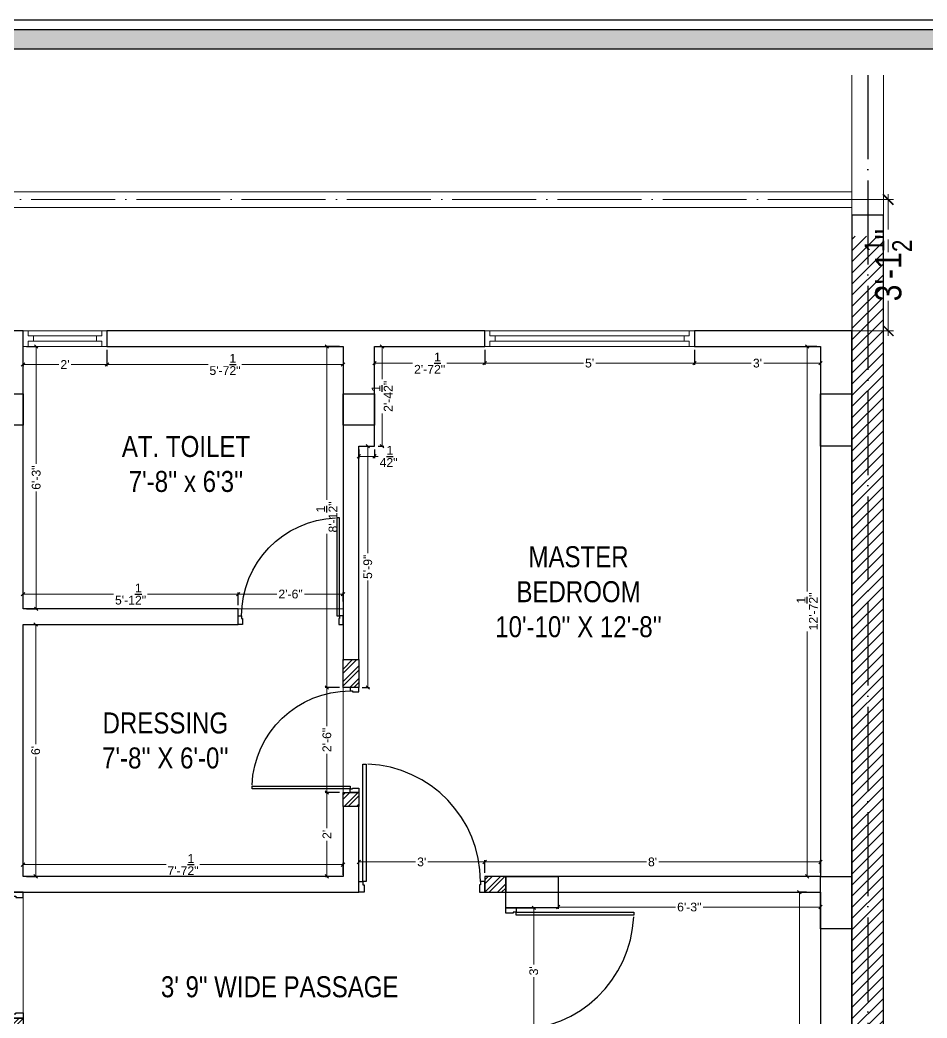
# Model space of a CAD drawing. Header units: millimetres. Extents: x 56222 to 154462, y -172610 to -121287.
# Drawn here: x 153132.5 to 153391.9, y -170274.1 to -169988.7 of the extents above; entities that cross this region are included whole.
import ezdxf

# ---------------------------------------------------------------- set-up
doc = ezdxf.new("R2010")
doc.units = ezdxf.units.MM
doc.header["$MEASUREMENT"] = 0
doc.header["$PDMODE"] = 35
doc.linetypes.add('ACAD_ISO04W100', pattern=[30, 24, -3, 0, -3])
doc.layers.get('Defpoints').update_dxf_attribs({"color": 220})
doc.layers.add('AR DOOR', color=40, linetype='Continuous')
doc.layers.add('AR ELE-5', color=134, linetype='Continuous')
for name, color, linetype, lineweight in [('COLUMN', 1, 'Continuous', 30), ('dim05', 1, 'Continuous', 13), ('FIRST FLOOR', 7, 'Continuous', 9), ('FIRST FLOOR ( DIM )', 250, 'Continuous', 9), ('FIRST FLOOR ( DW_RAIL )', 7, 'Continuous', 9), ('FIRST FLOOR ( TEXT )', 7, 'Continuous', 9), ('FIRST FLOOR_( PLine )_', 251, 'Continuous', 30), ('GROUND FLOOR', 7, 'Continuous', 9), ('GROUND FLOOR  ( HATCH )', 251, 'Continuous', 9), ('GROUND FLOOR  ( PLINE )', 251, 'Continuous', 30), ('NAME PLATE', 7, 'Continuous', 25), ('wall', 7, 'Continuous', 30), ('X_PLOT', 1, 'Continuous', 9)]:
    doc.layers.add(name, color=color, linetype=linetype, lineweight=lineweight)
doc.styles.add('Arial', font='arial.ttf')
doc.styles.add('Cn_BT_7½', font='swissc.ttf', dxfattribs={"height": 7.5})
doc.styles.add('KATHA', font='swissc.ttf')
doc.styles.get("Standard").update_dxf_attribs({"font": 'arial.ttf', "height": 6})
doc.dimstyles.new('Cn_BT_7½', dxfattribs={"dimtxt": 9, "dimasz": 3, "dimexe": 1.5, "dimexo": 0, "dimgap": 0.09, "dimtad": 0, "dimdec": 3, "dimzin": 3, "dimdsep": 46, "dimlunit": 4, "dimtxsty": 'Cn_BT_7½', "dimblk": 'ARCHTICK', "dimcen": 0.09, "dimdle": 1.5, "dimclrd": 251, "dimclre": 251, "dimclrt": 14, "dimadec": 0, "dimazin": 0, "dimtfac": 0.75, "dimtdec": 3, "dimtofl": 0, "dimtmove": 0, "dimatfit": 3, "dimfxl": 0, "dimtolj": 1, "dimtzin": 0, "dimlwd": 15, "dimlwe": 15, "dimarcsym": 0})
doc.dimstyles.new('ISO-25', dxfattribs={"dimtxt": 2.5, "dimasz": 1, "dimexe": 0.5, "dimexo": 1, "dimtad": 0, "dimdec": 1, "dimlunit": 4, "dimtxsty": 'Standard', "dimblk": 'OBLIQUE', "dimcen": 2.5, "dimclrd": 1, "dimclre": 1, "dimclrt": 5, "dimadec": 0, "dimazin": 0, "dimtfac": 1, "dimtdec": 1, "dimtmove": 0, "dimatfit": 3, "dimfxl": 1, "dimlwd": -1, "dimarcsym": 0})

# ---------------------------------------------------------------- blocks, each defined once
blk = doc.blocks.new('_ArchTick')
at = {"color": 0, "linetype": 'ByBlock', "const_width": 0.15}
blk.add_lwpolyline([(-0.5, -0.5), (0.5, 0.5)], dxfattribs=at)
blk = doc.blocks.new('*D137')
at = {"layer": 'Defpoints', "color": 0, "transparency": 16777216}
for p in [(153365.91, -170040.08), (153370.41, -170077.58), (153380.8, -170077.58)]:
    blk.add_point(p, dxfattribs=at)
at = {"layer": 'FIRST FLOOR ( DIM )', "color": 251, "lineweight": 15, "transparency": 16777216}
for p, q in [((153380.8, -170038.58), (153380.8, -170048.61)), ((153365.91, -170040.08), (153382.3, -170040.08)), ((153380.8, -170079.08), (153380.8, -170069.06)), ((153370.41, -170077.58), (153382.3, -170077.58))]:
    blk.add_line(p, q, dxfattribs=at)
at = {"layer": 'FIRST FLOOR ( DIM )', "color": 251, "lineweight": 15, "transparency": 16777216, "xscale": 3, "yscale": 3, "zscale": 3}
for p, rotation in [((153380.8, -170040.08), 90), ((153380.8, -170077.58), 270)]:
    blk.add_blockref('_ArchTick', p, dxfattribs=dict(at, rotation=rotation))
at = {"layer": 'FIRST FLOOR ( DIM )', "color": 14, "transparency": 16777216, "insert": (153380.8, -170058.83), "char_height": 7.5, "attachment_point": 5, "rotation": 90, "style": 'Cn_BT_7½'}
blk.add_mtext('\\A1;3\'-1{\\H0.75x;\\S1/2;}"', dxfattribs=at)
blk = doc.blocks.new('*U140')
for points in [[(0, 0), (0, 1120), (-30, 1120), (-30, 0)], [(40, 0), (0, 0), (0, -30), (-10, -30), (-10, -100), (40, -100)], [(-1160, 0), (-1120, 0), (-1120, -30), (-1110, -30), (-1110, -100), (-1160, -100)]]:
    blk.add_lwpolyline(points, close=True)
at = {"layer": 'AR ELE-5', "linetype": 'ByBlock', "ltscale": 15}
blk.add_arc((1.6, -0.7), 1121.6, 92.37301, 179.96526, dxfattribs=at)
blk = doc.blocks.new('*U143')
for points in [[(-1160, 0), (-1120, 0), (-1120, 30), (-1110, 30), (-1110, 100), (-1160, 100)], [(40, 0), (0, 0), (0, 30), (-10, 30), (-10, 100), (40, 100)], [(0, 0), (0, -1120), (-30, -1120), (-30, 0)]]:
    blk.add_lwpolyline(points, close=True)
at = {"layer": 'AR ELE-5', "linetype": 'ByBlock', "ltscale": 15}
blk.add_arc((1.6, 0.7), 1121.6, 180.03474, 267.62699, dxfattribs=at)
blk = doc.blocks.new('*U168')
for points in [[(-40, 0), (0, 0), (0, 30), (10, 30), (10, 100), (-40, 100)], [(0, 0), (0, -1120), (30, -1120), (30, 0)], [(1160, 0), (1120, 0), (1120, 30), (1110, 30), (1110, 100), (1160, 100)]]:
    blk.add_lwpolyline(points, close=True)
at = {"layer": 'AR ELE-5', "linetype": 'ByBlock', "ltscale": 15}
blk.add_arc((-2, 1), 1122, 272.373, 359.9653, dxfattribs=at)
blk = doc.blocks.new('_Oblique')
at = {"layer": 'wall', "color": 0, "lineweight": -2}
blk.add_line((-0.5, -0.5), (0.5, 0.5), dxfattribs=at)
blk = doc.blocks.new('*D187')
at = {"layer": 'Defpoints', "color": 0, "transparency": 16777216}
for p in [(153218.95, -170209.58), (153218.87, -170233.58), (153220.3, -170233.58)]:
    blk.add_point(p, dxfattribs=at)
at = {"layer": 'dim05', "color": 1, "linetype": 'Continuous', "lineweight": -2, "transparency": 16777216}
for p, q in [((153219.95, -170209.58), (153220.8, -170209.58)), ((153219.87, -170233.58), (153220.8, -170233.58))]:
    blk.add_line(p, q, dxfattribs=at)
at = {"layer": 'dim05', "color": 1, "linetype": 'Continuous', "transparency": 16777216}
for p, q in [((153220.3, -170209.58), (153220.3, -170219.79)), ((153220.3, -170233.58), (153220.3, -170223.38))]:
    blk.add_line(p, q, dxfattribs=at)
at = {"layer": 'dim05', "color": 1, "transparency": 16777216}
for p, rotation in [((153220.3, -170209.58), 90), ((153220.3, -170233.58), 270)]:
    blk.add_blockref('_Oblique', p, dxfattribs=dict(at, rotation=rotation))
at = {"layer": 'dim05', "color": 5, "lineweight": 25, "transparency": 16777216, "insert": (153220.3, -170221.58), "char_height": 2.5, "attachment_point": 5, "rotation": 90, "style": 'Arial'}
blk.add_mtext("2'", dxfattribs=at)
blk = doc.blocks.new('LAYOUT FILE')
at = {"layer": 'NAME PLATE', "true_color": 0xd39e00}
h = blk.add_hatch(color=42, dxfattribs=at)
h.paths.add_polyline_path([(3346889.83, -513806.18), (3346889.83, -514260.7), (3347535.56, -514260.7), (3347535.56, -513806.18)])
h.paths.add_polyline_path([(3346894.36, -513810.71), (3347531.03, -513810.71), (3347531.03, -514256.17), (3346894.36, -514256.17)], flags=16)
at = {"layer": 'NAME PLATE', "color": 42, "true_color": 0xd39e00}
for points in [[(3346887.56, -513803.91), (3347537.83, -513803.91), (3347537.83, -514262.96), (3346887.56, -514262.96)], [(3346889.83, -513806.18), (3347535.56, -513806.18), (3347535.56, -514260.7), (3346889.83, -514260.7)], [(3346894.36, -513810.71), (3347531.03, -513810.71), (3347531.03, -514256.17), (3346894.36, -514256.17)]]:
    blk.add_lwpolyline(points, close=True, dxfattribs=at)
blk = doc.blocks.new('*D328')
at = {"layer": 'Defpoints', "color": 0, "transparency": 16777216}
for p in [(153229.41, -170110.58), (153231.99, -170110.58), (153229.41, -170179.58)]:
    blk.add_point(p, dxfattribs=at)
at = {"layer": 'dim05', "color": 1, "linetype": 'Continuous', "lineweight": -2, "transparency": 16777216}
for p, q in [((153230.41, -170110.58), (153232.49, -170110.58)), ((153230.41, -170179.58), (153232.49, -170179.58))]:
    blk.add_line(p, q, dxfattribs=at)
at = {"layer": 'dim05', "color": 1, "linetype": 'Continuous', "transparency": 16777216}
for p, q in [((153231.99, -170110.58), (153231.99, -170141.14)), ((153231.99, -170179.58), (153231.99, -170149.03))]:
    blk.add_line(p, q, dxfattribs=at)
at = {"layer": 'dim05', "color": 1, "transparency": 16777216}
for p, rotation in [((153231.99, -170110.58), 90), ((153231.99, -170179.58), 270)]:
    blk.add_blockref('_Oblique', p, dxfattribs=dict(at, rotation=rotation))
at = {"layer": 'dim05', "color": 5, "lineweight": 25, "transparency": 16777216, "insert": (153231.99, -170145.08), "char_height": 2.5, "attachment_point": 5, "rotation": 90, "style": 'Arial'}
blk.add_mtext('5\'-9"', dxfattribs=at)
blk = doc.blocks.new('*D329')
at = {"layer": 'Defpoints', "color": 0, "transparency": 16777216}
for p in [(153229.41, -170110.58), (153233.91, -170110.58), (153233.91, -170113.5)]:
    blk.add_point(p, dxfattribs=at)
at = {"layer": 'dim05', "color": 1, "linetype": 'Continuous', "lineweight": -2, "transparency": 16777216}
for p, q in [((153229.41, -170111.58), (153229.41, -170114)), ((153233.91, -170111.58), (153233.91, -170114))]:
    blk.add_line(p, q, dxfattribs=at)
at = {"layer": 'dim05', "color": 1, "linetype": 'Continuous', "transparency": 16777216}
for p, q in [((153229.41, -170113.5), (153233.91, -170113.5)), ((153233.91, -170113.5), (153234.91, -170113.5))]:
    blk.add_line(p, q, dxfattribs=at)
at = {"layer": 'dim05', "color": 1, "transparency": 16777216, "rotation": 180}
blk.add_blockref('_Oblique', (153229.41, -170113.5), dxfattribs=at)
at = {"layer": 'dim05', "color": 1, "transparency": 16777216}
blk.add_blockref('_Oblique', (153233.91, -170113.5), dxfattribs=at)
at = {"layer": 'dim05', "color": 5, "lineweight": 25, "transparency": 16777216, "insert": (153237.94, -170113.5), "char_height": 2.5, "attachment_point": 5, "style": 'Arial'}
blk.add_mtext('4{\\H1x;\\S1/2;}"', dxfattribs=at)
blk = doc.blocks.new('*D330')
at = {"layer": 'Defpoints', "color": 0, "transparency": 16777216}
for p in [(153233.91, -170082.08), (153236.06, -170082.08), (153233.91, -170110.58)]:
    blk.add_point(p, dxfattribs=at)
at = {"layer": 'dim05', "color": 1, "linetype": 'Continuous', "lineweight": -2, "transparency": 16777216}
for p, q in [((153234.91, -170082.08), (153236.56, -170082.08)), ((153234.91, -170110.58), (153236.56, -170110.58))]:
    blk.add_line(p, q, dxfattribs=at)
at = {"layer": 'dim05', "color": 1, "linetype": 'Continuous', "transparency": 16777216}
for p, q in [((153236.06, -170082.08), (153236.06, -170091.45)), ((153236.06, -170110.58), (153236.06, -170101.21))]:
    blk.add_line(p, q, dxfattribs=at)
at = {"layer": 'dim05', "color": 1, "transparency": 16777216}
for p, rotation in [((153236.06, -170082.08), 90), ((153236.06, -170110.58), 270)]:
    blk.add_blockref('_Oblique', p, dxfattribs=dict(at, rotation=rotation))
at = {"layer": 'dim05', "color": 5, "lineweight": 25, "transparency": 16777216, "insert": (153236.06, -170096.33), "char_height": 2.5, "attachment_point": 5, "rotation": 90, "style": 'Arial'}
blk.add_mtext('2\'-4{\\H1x;\\S1/2;}"', dxfattribs=at)
blk = doc.blocks.new('*D331')
at = {"layer": 'Defpoints', "color": 0, "transparency": 16777216}
for p in [(153265.41, -170082.08), (153233.91, -170085.37), (153265.41, -170086.86)]:
    blk.add_point(p, dxfattribs=at)
at = {"layer": 'dim05', "color": 1, "linetype": 'Continuous', "lineweight": -2, "transparency": 16777216}
for p, q in [((153265.41, -170083.08), (153265.41, -170087.36)), ((153233.91, -170086.37), (153233.91, -170087.36))]:
    blk.add_line(p, q, dxfattribs=at)
at = {"layer": 'dim05', "color": 1, "linetype": 'Continuous', "transparency": 16777216}
for p, q in [((153233.91, -170086.86), (153244.78, -170086.86)), ((153265.41, -170086.86), (153254.55, -170086.86))]:
    blk.add_line(p, q, dxfattribs=at)
at = {"layer": 'dim05', "color": 1, "transparency": 16777216, "rotation": 180}
blk.add_blockref('_Oblique', (153233.91, -170086.86), dxfattribs=at)
at = {"layer": 'dim05', "color": 1, "transparency": 16777216}
blk.add_blockref('_Oblique', (153265.41, -170086.86), dxfattribs=at)
at = {"layer": 'dim05', "color": 5, "lineweight": 25, "transparency": 16777216, "insert": (153249.66, -170086.86), "char_height": 2.5, "attachment_point": 5, "style": 'Arial'}
blk.add_mtext('2\'-7{\\H1x;\\S1/2;}"', dxfattribs=at)
blk = doc.blocks.new('*D332')
at = {"layer": 'Defpoints', "color": 0, "transparency": 16777216}
for p in [(153265.41, -170082.08), (153325.41, -170082.08), (153325.41, -170086.86)]:
    blk.add_point(p, dxfattribs=at)
at = {"layer": 'dim05', "color": 1, "linetype": 'Continuous', "lineweight": -2, "transparency": 16777216}
for p, q in [((153265.41, -170083.08), (153265.41, -170087.36)), ((153325.41, -170083.08), (153325.41, -170087.36))]:
    blk.add_line(p, q, dxfattribs=at)
at = {"layer": 'dim05', "color": 1, "linetype": 'Continuous', "transparency": 16777216}
for p, q in [((153265.41, -170086.86), (153293.64, -170086.86)), ((153325.41, -170086.86), (153297.19, -170086.86))]:
    blk.add_line(p, q, dxfattribs=at)
at = {"layer": 'dim05', "color": 1, "transparency": 16777216, "rotation": 180}
blk.add_blockref('_Oblique', (153265.41, -170086.86), dxfattribs=at)
at = {"layer": 'dim05', "color": 1, "transparency": 16777216}
blk.add_blockref('_Oblique', (153325.41, -170086.86), dxfattribs=at)
at = {"layer": 'dim05', "color": 5, "lineweight": 25, "transparency": 16777216, "insert": (153295.41, -170086.86), "char_height": 2.5, "attachment_point": 5, "style": 'Arial'}
blk.add_mtext("5'", dxfattribs=at)
blk = doc.blocks.new('*D333')
at = {"layer": 'Defpoints', "color": 0, "transparency": 16777216}
for p in [(153325.41, -170082.08), (153361.41, -170082.08), (153361.41, -170086.86)]:
    blk.add_point(p, dxfattribs=at)
at = {"layer": 'dim05', "color": 1, "linetype": 'Continuous', "lineweight": -2, "transparency": 16777216}
for p, q in [((153325.41, -170083.08), (153325.41, -170087.36)), ((153361.41, -170083.08), (153361.41, -170087.36))]:
    blk.add_line(p, q, dxfattribs=at)
at = {"layer": 'dim05', "color": 1, "linetype": 'Continuous', "transparency": 16777216}
for p, q in [((153325.41, -170086.86), (153341.64, -170086.86)), ((153361.41, -170086.86), (153345.19, -170086.86))]:
    blk.add_line(p, q, dxfattribs=at)
at = {"layer": 'dim05', "color": 1, "transparency": 16777216, "rotation": 180}
blk.add_blockref('_Oblique', (153325.41, -170086.86), dxfattribs=at)
at = {"layer": 'dim05', "color": 1, "transparency": 16777216}
blk.add_blockref('_Oblique', (153361.41, -170086.86), dxfattribs=at)
at = {"layer": 'dim05', "color": 5, "lineweight": 25, "transparency": 16777216, "insert": (153343.41, -170086.86), "char_height": 2.5, "attachment_point": 5, "style": 'Arial'}
blk.add_mtext("3'", dxfattribs=at)
blk = doc.blocks.new('*D334')
at = {"layer": 'Defpoints', "color": 0, "transparency": 16777216}
for p in [(153361.41, -170082.08), (153357.63, -170233.58), (153361.41, -170233.58)]:
    blk.add_point(p, dxfattribs=at)
at = {"layer": 'dim05', "color": 1, "linetype": 'Continuous', "lineweight": -2, "transparency": 16777216}
for p, q in [((153360.41, -170082.08), (153357.13, -170082.08)), ((153360.41, -170233.58), (153357.13, -170233.58))]:
    blk.add_line(p, q, dxfattribs=at)
at = {"layer": 'dim05', "color": 1, "linetype": 'Continuous', "transparency": 16777216}
for p, q in [((153357.63, -170082.08), (153357.63, -170152.12)), ((153357.63, -170233.58), (153357.63, -170163.55))]:
    blk.add_line(p, q, dxfattribs=at)
at = {"layer": 'dim05', "color": 1, "transparency": 16777216}
for p, rotation in [((153357.63, -170082.08), 90), ((153357.63, -170233.58), 270)]:
    blk.add_blockref('_Oblique', p, dxfattribs=dict(at, rotation=rotation))
at = {"layer": 'dim05', "color": 5, "lineweight": 25, "transparency": 16777216, "insert": (153357.63, -170157.83), "char_height": 2.5, "attachment_point": 5, "rotation": 90, "style": 'Arial'}
blk.add_mtext('12\'-7{\\H1x;\\S1/2;}"', dxfattribs=at)
blk = doc.blocks.new('*D335')
at = {"layer": 'Defpoints', "color": 0, "transparency": 16777216}
for p in [(153265.41, -170229.46), (153265.41, -170233.58), (153361.41, -170233.58)]:
    blk.add_point(p, dxfattribs=at)
at = {"layer": 'dim05', "color": 1, "linetype": 'Continuous', "lineweight": -2, "transparency": 16777216}
for p, q in [((153265.41, -170232.58), (153265.41, -170228.96)), ((153361.41, -170232.58), (153361.41, -170228.96))]:
    blk.add_line(p, q, dxfattribs=at)
at = {"layer": 'dim05', "color": 1, "linetype": 'Continuous', "transparency": 16777216}
for p, q in [((153265.41, -170229.46), (153311.64, -170229.46)), ((153361.41, -170229.46), (153315.19, -170229.46))]:
    blk.add_line(p, q, dxfattribs=at)
at = {"layer": 'dim05', "color": 1, "transparency": 16777216, "rotation": 180}
blk.add_blockref('_Oblique', (153265.41, -170229.46), dxfattribs=at)
at = {"layer": 'dim05', "color": 1, "transparency": 16777216}
blk.add_blockref('_Oblique', (153361.41, -170229.46), dxfattribs=at)
at = {"layer": 'dim05', "color": 5, "lineweight": 25, "transparency": 16777216, "insert": (153313.41, -170229.46), "char_height": 2.5, "attachment_point": 5, "style": 'Arial'}
blk.add_mtext("8'", dxfattribs=at)
blk = doc.blocks.new('*D336')
at = {"layer": 'Defpoints', "color": 0, "transparency": 16777216}
for p in [(153229.41, -170229.46), (153229.41, -170231.47), (153265.41, -170233.58)]:
    blk.add_point(p, dxfattribs=at)
at = {"layer": 'dim05', "color": 1, "linetype": 'Continuous', "lineweight": -2, "transparency": 16777216}
for p, q in [((153229.41, -170230.47), (153229.41, -170228.96)), ((153265.41, -170232.58), (153265.41, -170228.96))]:
    blk.add_line(p, q, dxfattribs=at)
at = {"layer": 'dim05', "color": 1, "linetype": 'Continuous', "transparency": 16777216}
for p, q in [((153229.41, -170229.46), (153245.64, -170229.46)), ((153265.41, -170229.46), (153249.19, -170229.46))]:
    blk.add_line(p, q, dxfattribs=at)
at = {"layer": 'dim05', "color": 1, "transparency": 16777216, "rotation": 180}
blk.add_blockref('_Oblique', (153229.41, -170229.46), dxfattribs=at)
at = {"layer": 'dim05', "color": 1, "transparency": 16777216}
blk.add_blockref('_Oblique', (153265.41, -170229.46), dxfattribs=at)
at = {"layer": 'dim05', "color": 5, "lineweight": 25, "transparency": 16777216, "insert": (153247.41, -170229.46), "char_height": 2.5, "attachment_point": 5, "style": 'Arial'}
blk.add_mtext("3'", dxfattribs=at)
blk = doc.blocks.new('*D337')
at = {"layer": 'Defpoints', "color": 0, "transparency": 16777216}
for p in [(153271.41, -170242.58), (153271.41, -170278.58), (153279.44, -170278.58)]:
    blk.add_point(p, dxfattribs=at)
at = {"layer": 'dim05', "color": 1, "linetype": 'Continuous', "lineweight": -2, "transparency": 16777216}
for p, q in [((153272.41, -170242.58), (153279.94, -170242.58)), ((153272.41, -170278.58), (153279.94, -170278.58))]:
    blk.add_line(p, q, dxfattribs=at)
at = {"layer": 'dim05', "color": 1, "linetype": 'Continuous', "transparency": 16777216}
for p, q in [((153279.44, -170242.58), (153279.44, -170258.81)), ((153279.44, -170278.58), (153279.44, -170262.36))]:
    blk.add_line(p, q, dxfattribs=at)
at = {"layer": 'dim05', "color": 1, "transparency": 16777216}
for p, rotation in [((153279.44, -170242.58), 90), ((153279.44, -170278.58), 270)]:
    blk.add_blockref('_Oblique', p, dxfattribs=dict(at, rotation=rotation))
at = {"layer": 'dim05', "color": 5, "lineweight": 25, "transparency": 16777216, "insert": (153279.44, -170260.58), "char_height": 2.5, "attachment_point": 5, "rotation": 90, "style": 'Arial'}
blk.add_mtext("3'", dxfattribs=at)
blk = doc.blocks.new('*D341')
at = {"layer": 'Defpoints', "color": 0, "transparency": 16777216}
for p in [(153355.39, -170238.08), (153358.46, -170238.08), (153359.96, -170365.58)]:
    blk.add_point(p, dxfattribs=at)
at = {"layer": 'dim05', "color": 1, "linetype": 'Continuous', "lineweight": -2, "transparency": 16777216}
for p, q in [((153357.46, -170238.08), (153354.89, -170238.08)), ((153358.96, -170365.58), (153354.89, -170365.58))]:
    blk.add_line(p, q, dxfattribs=at)
at = {"layer": 'dim05', "color": 1, "linetype": 'Continuous', "transparency": 16777216}
for p, q in [((153355.39, -170238.08), (153355.39, -170296.12)), ((153355.39, -170365.58), (153355.39, -170307.55))]:
    blk.add_line(p, q, dxfattribs=at)
at = {"layer": 'dim05', "color": 1, "transparency": 16777216}
for p, rotation in [((153355.39, -170238.08), 90), ((153355.39, -170365.58), 270)]:
    blk.add_blockref('_Oblique', p, dxfattribs=dict(at, rotation=rotation))
at = {"layer": 'dim05', "color": 5, "lineweight": 25, "transparency": 16777216, "insert": (153355.39, -170301.83), "char_height": 2.5, "attachment_point": 5, "rotation": 90, "style": 'Arial'}
blk.add_mtext('10\'-7{\\H1x;\\S1/2;}"', dxfattribs=at)
blk = doc.blocks.new('*D342')
at = {"layer": 'Defpoints', "color": 0, "transparency": 16777216}
for p in [(153286.41, -170239.65), (153361.41, -170240.52), (153361.41, -170242.36)]:
    blk.add_point(p, dxfattribs=at)
at = {"layer": 'dim05', "color": 1, "linetype": 'Continuous', "lineweight": -2, "transparency": 16777216}
for p, q in [((153286.41, -170240.65), (153286.41, -170242.86)), ((153361.41, -170241.52), (153361.41, -170242.86))]:
    blk.add_line(p, q, dxfattribs=at)
at = {"layer": 'dim05', "color": 1, "linetype": 'Continuous', "transparency": 16777216}
for p, q in [((153286.41, -170242.36), (153319.96, -170242.36)), ((153361.41, -170242.36), (153327.87, -170242.36))]:
    blk.add_line(p, q, dxfattribs=at)
at = {"layer": 'dim05', "color": 1, "transparency": 16777216, "rotation": 180}
blk.add_blockref('_Oblique', (153286.41, -170242.36), dxfattribs=at)
at = {"layer": 'dim05', "color": 1, "transparency": 16777216}
blk.add_blockref('_Oblique', (153361.41, -170242.36), dxfattribs=at)
at = {"layer": 'dim05', "color": 5, "lineweight": 25, "transparency": 16777216, "insert": (153323.91, -170242.36), "char_height": 2.5, "attachment_point": 5, "style": 'Arial'}
blk.add_mtext('6\'-3"', dxfattribs=at)
blk = doc.blocks.new('*D343')
at = {"layer": 'Defpoints', "color": 0, "transparency": 16777216}
for p in [(153220.3, -170179.58), (153224.91, -170179.58), (153224.91, -170209.58)]:
    blk.add_point(p, dxfattribs=at)
at = {"layer": 'dim05', "color": 1, "linetype": 'Continuous', "lineweight": -2, "transparency": 16777216}
for p, q in [((153223.91, -170179.58), (153219.8, -170179.58)), ((153223.91, -170209.58), (153219.8, -170209.58))]:
    blk.add_line(p, q, dxfattribs=at)
at = {"layer": 'dim05', "color": 1, "linetype": 'Continuous', "transparency": 16777216}
for p, q in [((153220.3, -170179.58), (153220.3, -170190.61)), ((153220.3, -170209.58), (153220.3, -170198.55))]:
    blk.add_line(p, q, dxfattribs=at)
at = {"layer": 'dim05', "color": 1, "transparency": 16777216}
for p, rotation in [((153220.3, -170179.58), 90), ((153220.3, -170209.58), 270)]:
    blk.add_blockref('_Oblique', p, dxfattribs=dict(at, rotation=rotation))
at = {"layer": 'dim05', "color": 5, "lineweight": 25, "transparency": 16777216, "insert": (153220.3, -170194.58), "char_height": 2.5, "attachment_point": 5, "rotation": 90, "style": 'Arial'}
blk.add_mtext('2\'-6"', dxfattribs=at)
blk = doc.blocks.new('*D344')
at = {"layer": 'Defpoints', "color": 0, "transparency": 16777216}
for p in [(153220.3, -170082.08), (153224.91, -170082.08), (153224.91, -170179.58)]:
    blk.add_point(p, dxfattribs=at)
at = {"layer": 'dim05', "color": 1, "linetype": 'Continuous', "lineweight": -2, "transparency": 16777216}
for p, q in [((153223.91, -170082.08), (153219.8, -170082.08)), ((153223.91, -170179.58), (153219.8, -170179.58))]:
    blk.add_line(p, q, dxfattribs=at)
at = {"layer": 'dim05', "color": 1, "linetype": 'Continuous', "transparency": 16777216}
for p, q in [((153220.3, -170082.08), (153220.3, -170125.97)), ((153220.3, -170179.58), (153220.3, -170135.69))]:
    blk.add_line(p, q, dxfattribs=at)
at = {"layer": 'dim05', "color": 1, "transparency": 16777216}
for p, rotation in [((153220.3, -170082.08), 90), ((153220.3, -170179.58), 270)]:
    blk.add_blockref('_Oblique', p, dxfattribs=dict(at, rotation=rotation))
at = {"layer": 'dim05', "color": 5, "lineweight": 25, "transparency": 16777216, "insert": (153220.3, -170130.83), "char_height": 2.5, "attachment_point": 5, "rotation": 90, "style": 'Arial'}
blk.add_mtext('8\'-1{\\H1x;\\S1/2;}"', dxfattribs=at)
blk = doc.blocks.new('*D345')
at = {"layer": 'Defpoints', "color": 0, "transparency": 16777216}
for p in [(153157.41, -170082.08), (153157.41, -170087.24), (153224.91, -170086.02)]:
    blk.add_point(p, dxfattribs=at)
at = {"layer": 'dim05', "color": 1, "linetype": 'Continuous', "lineweight": -2, "transparency": 16777216}
for p, q in [((153157.41, -170083.08), (153157.41, -170087.74)), ((153224.91, -170087.02), (153224.91, -170087.74))]:
    blk.add_line(p, q, dxfattribs=at)
at = {"layer": 'dim05', "color": 1, "linetype": 'Continuous', "transparency": 16777216}
for p, q in [((153157.41, -170087.24), (153186.31, -170087.24)), ((153224.91, -170087.24), (153196.02, -170087.24))]:
    blk.add_line(p, q, dxfattribs=at)
at = {"layer": 'dim05', "color": 1, "transparency": 16777216, "rotation": 180}
blk.add_blockref('_Oblique', (153157.41, -170087.24), dxfattribs=at)
at = {"layer": 'dim05', "color": 1, "transparency": 16777216}
blk.add_blockref('_Oblique', (153224.91, -170087.24), dxfattribs=at)
at = {"layer": 'dim05', "color": 5, "lineweight": 25, "transparency": 16777216, "insert": (153191.16, -170087.24), "char_height": 2.5, "attachment_point": 5, "style": 'Arial'}
blk.add_mtext('5\'-7{\\H1x;\\S1/2;}"', dxfattribs=at)
blk = doc.blocks.new('*D346')
at = {"layer": 'Defpoints', "color": 0, "transparency": 16777216}
for p in [(153157.41, -170082.08), (153133.41, -170086.5), (153133.41, -170087.24)]:
    blk.add_point(p, dxfattribs=at)
at = {"layer": 'dim05', "color": 1, "linetype": 'Continuous', "lineweight": -2, "transparency": 16777216}
for p, q in [((153157.41, -170083.08), (153157.41, -170087.74)), ((153133.41, -170087.5), (153133.41, -170087.74))]:
    blk.add_line(p, q, dxfattribs=at)
at = {"layer": 'dim05', "color": 1, "linetype": 'Continuous', "transparency": 16777216}
for p, q in [((153133.41, -170087.24), (153143.62, -170087.24)), ((153157.41, -170087.24), (153147.21, -170087.24))]:
    blk.add_line(p, q, dxfattribs=at)
at = {"layer": 'dim05', "color": 1, "transparency": 16777216, "rotation": 180}
blk.add_blockref('_Oblique', (153133.41, -170087.24), dxfattribs=at)
at = {"layer": 'dim05', "color": 1, "transparency": 16777216}
blk.add_blockref('_Oblique', (153157.41, -170087.24), dxfattribs=at)
at = {"layer": 'dim05', "color": 5, "lineweight": 25, "transparency": 16777216, "insert": (153145.41, -170087.24), "char_height": 2.5, "attachment_point": 5, "style": 'Arial'}
blk.add_mtext("2'", dxfattribs=at)
blk = doc.blocks.new('*D347')
at = {"layer": 'Defpoints', "color": 0, "transparency": 16777216}
for p in [(153133.41, -170082.08), (153133.41, -170157.08), (153137.19, -170157.08)]:
    blk.add_point(p, dxfattribs=at)
at = {"layer": 'dim05', "color": 1, "linetype": 'Continuous', "lineweight": -2, "transparency": 16777216}
for p, q in [((153134.41, -170082.08), (153137.69, -170082.08)), ((153134.41, -170157.08), (153137.69, -170157.08))]:
    blk.add_line(p, q, dxfattribs=at)
at = {"layer": 'dim05', "color": 1, "linetype": 'Continuous', "transparency": 16777216}
for p, q in [((153137.19, -170082.08), (153137.19, -170115.63)), ((153137.19, -170157.08), (153137.19, -170123.54))]:
    blk.add_line(p, q, dxfattribs=at)
at = {"layer": 'dim05', "color": 1, "transparency": 16777216}
for p, rotation in [((153137.19, -170082.08), 90), ((153137.19, -170157.08), 270)]:
    blk.add_blockref('_Oblique', p, dxfattribs=dict(at, rotation=rotation))
at = {"layer": 'dim05', "color": 5, "lineweight": 25, "transparency": 16777216, "insert": (153137.19, -170119.58), "char_height": 2.5, "attachment_point": 5, "rotation": 90, "style": 'Arial'}
blk.add_mtext('6\'-3"', dxfattribs=at)
blk = doc.blocks.new('*D348')
at = {"layer": 'Defpoints', "color": 0, "transparency": 16777216}
for p in [(153194.91, -170152.88), (153133.41, -170157.08), (153194.91, -170157.08)]:
    blk.add_point(p, dxfattribs=at)
at = {"layer": 'dim05', "color": 1, "linetype": 'Continuous', "lineweight": -2, "transparency": 16777216}
for p, q in [((153133.41, -170156.08), (153133.41, -170152.38)), ((153194.91, -170156.08), (153194.91, -170152.38))]:
    blk.add_line(p, q, dxfattribs=at)
at = {"layer": 'dim05', "color": 1, "linetype": 'Continuous', "transparency": 16777216}
for p, q in [((153133.41, -170152.88), (153159.31, -170152.88)), ((153194.91, -170152.88), (153169.02, -170152.88))]:
    blk.add_line(p, q, dxfattribs=at)
at = {"layer": 'dim05', "color": 1, "transparency": 16777216, "rotation": 180}
blk.add_blockref('_Oblique', (153133.41, -170152.88), dxfattribs=at)
at = {"layer": 'dim05', "color": 1, "transparency": 16777216}
blk.add_blockref('_Oblique', (153194.91, -170152.88), dxfattribs=at)
at = {"layer": 'dim05', "color": 5, "lineweight": 25, "transparency": 16777216, "insert": (153164.16, -170152.88), "char_height": 2.5, "attachment_point": 5, "style": 'Arial'}
blk.add_mtext('5\'-1{\\H1x;\\S1/2;}"', dxfattribs=at)
blk = doc.blocks.new('*D349')
at = {"layer": 'Defpoints', "color": 0, "transparency": 16777216}
for p in [(153224.91, -170152.88), (153194.91, -170157.08), (153224.91, -170155.97)]:
    blk.add_point(p, dxfattribs=at)
at = {"layer": 'dim05', "color": 1, "linetype": 'Continuous', "lineweight": -2, "transparency": 16777216}
for p, q in [((153194.91, -170156.08), (153194.91, -170152.38)), ((153224.91, -170154.97), (153224.91, -170152.38))]:
    blk.add_line(p, q, dxfattribs=at)
at = {"layer": 'dim05', "color": 1, "linetype": 'Continuous', "transparency": 16777216}
for p, q in [((153194.91, -170152.88), (153205.95, -170152.88)), ((153224.91, -170152.88), (153213.88, -170152.88))]:
    blk.add_line(p, q, dxfattribs=at)
at = {"layer": 'dim05', "color": 1, "transparency": 16777216, "rotation": 180}
blk.add_blockref('_Oblique', (153194.91, -170152.88), dxfattribs=at)
at = {"layer": 'dim05', "color": 1, "transparency": 16777216}
blk.add_blockref('_Oblique', (153224.91, -170152.88), dxfattribs=at)
at = {"layer": 'dim05', "color": 5, "lineweight": 25, "transparency": 16777216, "insert": (153209.91, -170152.88), "char_height": 2.5, "attachment_point": 5, "style": 'Arial'}
blk.add_mtext('2\'-6"', dxfattribs=at)
blk = doc.blocks.new('*D350')
at = {"layer": 'Defpoints', "color": 0, "transparency": 16777216}
for p in [(153133.41, -170230.22), (153133.41, -170233.58), (153224.91, -170234.11)]:
    blk.add_point(p, dxfattribs=at)
at = {"layer": 'dim05', "color": 1, "linetype": 'Continuous', "lineweight": -2, "transparency": 16777216}
for p, q in [((153133.41, -170232.58), (153133.41, -170229.72)), ((153224.91, -170233.11), (153224.91, -170229.72))]:
    blk.add_line(p, q, dxfattribs=at)
at = {"layer": 'dim05', "color": 1, "linetype": 'Continuous', "transparency": 16777216}
for p, q in [((153133.41, -170230.22), (153174.32, -170230.22)), ((153224.91, -170230.22), (153184.01, -170230.22))]:
    blk.add_line(p, q, dxfattribs=at)
at = {"layer": 'dim05', "color": 1, "transparency": 16777216, "rotation": 180}
blk.add_blockref('_Oblique', (153133.41, -170230.22), dxfattribs=at)
at = {"layer": 'dim05', "color": 1, "transparency": 16777216}
blk.add_blockref('_Oblique', (153224.91, -170230.22), dxfattribs=at)
at = {"layer": 'dim05', "color": 5, "lineweight": 25, "transparency": 16777216, "insert": (153179.16, -170230.22), "char_height": 2.5, "attachment_point": 5, "style": 'Arial'}
blk.add_mtext('7\'-7{\\H1x;\\S1/2;}"', dxfattribs=at)
blk = doc.blocks.new('*D351')
at = {"layer": 'Defpoints', "color": 0, "transparency": 16777216}
for p in [(153133.41, -170161.58), (153137.04, -170161.58), (153133.41, -170233.58)]:
    blk.add_point(p, dxfattribs=at)
at = {"layer": 'dim05', "color": 1, "linetype": 'Continuous', "lineweight": -2, "transparency": 16777216}
for p, q in [((153134.41, -170161.58), (153137.54, -170161.58)), ((153134.41, -170233.58), (153137.54, -170233.58))]:
    blk.add_line(p, q, dxfattribs=at)
at = {"layer": 'dim05', "color": 1, "linetype": 'Continuous', "transparency": 16777216}
for p, q in [((153137.04, -170161.58), (153137.04, -170195.8)), ((153137.04, -170233.58), (153137.04, -170199.37))]:
    blk.add_line(p, q, dxfattribs=at)
at = {"layer": 'dim05', "color": 1, "transparency": 16777216}
for p, rotation in [((153137.04, -170161.58), 90), ((153137.04, -170233.58), 270)]:
    blk.add_blockref('_Oblique', p, dxfattribs=dict(at, rotation=rotation))
at = {"layer": 'dim05', "color": 5, "lineweight": 25, "transparency": 16777216, "insert": (153137.04, -170197.58), "char_height": 2.5, "attachment_point": 5, "rotation": 90, "style": 'Arial'}
blk.add_mtext("6'", dxfattribs=at)

msp = doc.modelspace()

# ---------------------------------------------------------------- hatches: boundary and pattern name
at = {"layer": 'GROUND FLOOR  ( HATCH )'}
h = msp.add_hatch(dxfattribs=at)
h.set_pattern_fill('ANSI31', color=6, scale=18, style=0)
h.set_pattern_definition([(45, (36838.7285, -7774.9088), (-1.590990258, 1.590990258), [])])
h.paths.add_polyline_path([(153379.4144, -170050.5832), (153370.4144, -170050.5832), (153370.4144, -170394.0832), (153379.4144, -170394.0832)])
at = {"layer": 'GROUND FLOOR  ( PLINE )', "lineweight": 5}
h = msp.add_hatch(dxfattribs=at)
h.set_pattern_fill('ANSI32', color=3, scale=6.7837785)
h.paths.add_polyline_path([(153112.4144, -170157.0832), (153096.9144, -170157.0832), (153096.9144, -170161.5832), (153112.4144, -170161.5832)])
h.paths.add_polyline_path([(153229.4144, -170179.5832), (153224.9144, -170179.5832), (153224.9144, -170171.5832), (153229.4144, -170171.5832)])
h.paths.add_polyline_path([(153265.4144, -170238.0832), (153271.4144, -170238.0832), (153271.4144, -170233.5832), (153265.4144, -170233.5832)])
h.paths.add_polyline_path([(153128.9144, -170274.0832), (153133.4144, -170274.0832), (153133.4144, -170280.0832), (153128.9144, -170280.0832)])
h = msp.add_hatch(dxfattribs=at)
h.set_pattern_fill('ANSI32', color=3, scale=6.7837785)
h.paths.add_polyline_path([(153224.9144, -170209.5832), (153229.4144, -170209.5832), (153229.4144, -170213.5832), (153224.9144, -170213.5832)])

# ---------------------------------------------------------------- linework, layer by layer
at = {"layer": 'COLUMN'}
for points in [[(153124.4144, -170095.5832), (153133.4144, -170095.5832), (153133.4144, -170104.5832), (153124.4144, -170104.5832)], [(153224.9144, -170095.5832), (153233.9144, -170095.5832), (153233.9144, -170104.5832), (153224.9144, -170104.5832)], [(153361.4144, -170095.5832), (153370.4144, -170095.5832), (153370.4144, -170110.5832), (153361.4144, -170110.5832)], [(153286.4144, -170233.5832), (153286.4144, -170242.5832), (153271.4144, -170242.5832), (153271.4144, -170233.5832)], [(153361.4144, -170233.5832), (153370.4144, -170233.5832), (153370.4144, -170248.5832), (153361.4144, -170248.5832)]]:
    msp.add_lwpolyline(points, close=True, dxfattribs=at)
at = {"layer": 'FIRST FLOOR'}
for p, q in [((152969.9144, -170077.5832), (153370.4144, -170077.5832)), ((153133.4144, -170157.0832), (153133.4144, -170077.5832)), ((153157.4144, -170082.0832), (153157.4144, -170077.5832)), ((153265.4144, -170082.0832), (153265.4144, -170077.5832)), ((153325.4144, -170082.0832), (153325.4144, -170077.5832)), ((153370.4144, -170077.5832), (153370.4144, -170388.0832)), ((153133.4144, -170082.0832), (153224.9144, -170082.0832)), ((153224.9144, -170233.5832), (153224.9144, -170082.0832)), ((153233.9144, -170082.0832), (153361.4144, -170082.0832)), ((153233.9144, -170110.5832), (153233.9144, -170082.0832)), ((153361.4144, -170082.0832), (153361.4144, -170233.5832)), ((153229.4144, -170171.5832), (153229.4144, -170110.5832)), ((153133.4144, -170157.0832), (153224.9144, -170157.0832)), ((153194.9144, -170161.5832), (153194.9144, -170157.0832)), ((153133.4144, -170161.5832), (153194.9144, -170161.5832)), ((153133.4144, -170161.5832), (153133.4144, -170233.5832)), ((153224.9144, -170171.5832), (153229.4144, -170171.5832)), ((153229.4144, -170238.0832), (153229.4144, -170209.5832)), ((153224.9144, -170213.5832), (153229.4144, -170213.5832)), ((153133.4144, -170233.5832), (153224.9144, -170233.5832)), ((153265.4144, -170233.5832), (153265.4144, -170238.0832)), ((153265.4144, -170233.5832), (153361.4144, -170233.5832)), ((153128.9144, -170238.0832), (153229.4144, -170238.0832)), ((153133.4144, -170388.0832), (153133.4144, -170238.0832)), ((153265.4144, -170238.0832), (153361.4144, -170238.0832)), ((153361.4144, -170238.0832), (153361.4144, -170365.5832)), ((153133.4144, -170274.0832), (153128.9144, -170274.0832))]:
    msp.add_line(p, q, dxfattribs=at)
at = {"layer": 'FIRST FLOOR ( DW_RAIL )'}
for points in [[(152965.4144, -170077.5832), (153370.4144, -170077.5832), (153370.4144, -170388.0832), (153361.4144, -170388.0832), (153341.6097, -170388.0832), (153301.2726, -170388.0832), (153275.9144, -170388.0832), (153133.4144, -170388.0832), (153133.4144, -170434.5832), (152965.4144, -170434.5832)], [(153157.4144, -170077.5832), (153155.9144, -170077.5832), (153155.9144, -170079.0832), (153154.4144, -170079.0832), (153154.4144, -170080.5832), (153136.4144, -170080.5832), (153136.4144, -170079.0832), (153134.9144, -170079.0832), (153134.9144, -170077.5832), (153133.4144, -170077.5832), (153133.4144, -170082.0832), (153134.9144, -170082.0832), (153134.9144, -170080.5832), (153136.4144, -170080.5832), (153136.4144, -170079.0832), (153154.4144, -170079.0832), (153154.4144, -170080.5832), (153155.9144, -170080.5832), (153155.9144, -170082.0832), (153157.4144, -170082.0832), (153157.4144, -170077.5832), (153133.4144, -170077.5832), (153133.4144, -170082.0832), (153157.4144, -170082.0832)], [(153325.4144, -170077.5832), (153323.9144, -170077.5832), (153323.9144, -170079.0832), (153322.4144, -170079.0832), (153322.4144, -170080.5832), (153268.4144, -170080.5832), (153268.4144, -170079.0832), (153266.9144, -170079.0832), (153266.9144, -170077.5832), (153265.4144, -170077.5832), (153265.4144, -170082.0832), (153266.9144, -170082.0832), (153266.9144, -170080.5832), (153268.4144, -170080.5832), (153268.4144, -170079.0832), (153322.4144, -170079.0832), (153322.4144, -170080.5832), (153323.9144, -170080.5832), (153323.9144, -170082.0832), (153325.4144, -170082.0832), (153325.4144, -170077.5832), (153265.4144, -170077.5832), (153265.4144, -170082.0832), (153325.4144, -170082.0832)]]:
    msp.add_lwpolyline(points, close=True, dxfattribs=at)
at = {"layer": 'FIRST FLOOR_( PLine )_'}
for p, q in [((153133.4144, -170077.5832), (152969.9144, -170077.5832)), ((153133.4144, -170157.0832), (153133.4144, -170077.5832)), ((153194.9144, -170157.0832), (153133.4144, -170157.0832)), ((153194.9144, -170161.5832), (153194.9144, -170157.0832)), ((153133.4144, -170233.5832), (153133.4144, -170161.5832)), ((153133.4144, -170161.5832), (153194.9144, -170161.5832)), ((153229.4144, -170213.5832), (153224.9144, -170213.5832)), ((153224.9144, -170213.5832), (153224.9144, -170233.5832)), ((153229.4144, -170238.0832), (153229.4144, -170213.5832)), ((153224.9144, -170233.5832), (153133.4144, -170233.5832)), ((153128.9144, -170238.0832), (153229.4144, -170238.0832))]:
    msp.add_line(p, q, dxfattribs=at)
for points in [[(153233.9144, -170082.0832), (153265.4144, -170082.0832), (153265.4144, -170077.5832), (153157.4144, -170077.5832), (153157.4144, -170082.0832), (153224.9144, -170082.0832), (153224.9144, -170171.5832), (153229.4144, -170171.5832), (153229.4144, -170110.5832), (153233.9144, -170110.5832)], [(153370.4144, -170077.5832), (153325.4144, -170077.5832), (153325.4144, -170082.0832), (153361.4144, -170082.0832), (153361.4144, -170233.5832), (153271.4144, -170233.5832), (153271.4144, -170238.0832), (153361.4144, -170238.0832), (153361.4144, -170365.5832), (153335.9144, -170365.5832), (153335.9144, -170370.0832), (153361.4144, -170370.0832), (153361.4144, -170388.0832), (153370.4144, -170388.0832)]]:
    msp.add_lwpolyline(points, close=True, dxfattribs=at)
at = {"layer": 'GROUND FLOOR'}
for p, q in [((153370.4144, -170004.5343), (153370.4144, -170525.4671)), ((153370.4144, -170004.5343), (153370.4144, -170101.5832)), ((153379.4144, -170004.5343), (153379.4144, -170525.4671)), ((152870.1644, -170037.8332), (153370.4144, -170037.8332)), ((152874.6644, -170042.3332), (153370.4144, -170042.3332))]:
    msp.add_line(p, q, dxfattribs=at)
at = {"layer": 'GROUND FLOOR', "color": 1, "linetype": 'ACAD_ISO04W100'}
msp.add_line((153374.9144, -170004.5343), (153374.9144, -170388.0832), dxfattribs=at)
msp.add_lwpolyline([(153370.4144, -170040.0832), (152872.4144, -170040.0832), (152872.4144, -170502.5832), (153370.4144, -170502.5832)], dxfattribs=at)
at = {"layer": 'GROUND FLOOR', "color": 6, "lineweight": 30}
msp.add_lwpolyline([(153379.4144, -170044.5832), (153370.4144, -170044.5832), (153370.4144, -170388.0832), (153379.4144, -170388.0832)], close=True, dxfattribs=at)
at = {"layer": 'GROUND FLOOR  ( PLINE )', "color": 3}
for points in [[(153229.4144, -170179.5832), (153224.9144, -170179.5832), (153224.9144, -170171.5832), (153229.4144, -170171.5832)], [(153224.9144, -170209.5832), (153229.4144, -170209.5832), (153229.4144, -170213.5832), (153224.9144, -170213.5832)], [(153265.4144, -170238.0832), (153271.4144, -170238.0832), (153271.4144, -170233.5832), (153265.4144, -170233.5832)], [(153128.9144, -170274.0832), (153133.4144, -170274.0832), (153133.4144, -170280.0832), (153128.9144, -170280.0832)]]:
    msp.add_lwpolyline(points, close=True, dxfattribs=at)
at = {"layer": 'X_PLOT', "linetype": 'ACAD_ISO04W100', "lineweight": 30}
msp.add_line((153374.9144, -170004.5343), (153374.9144, -170500.3332), dxfattribs=at)

# ---------------------------------------------------------------- block references
at = {"layer": 'AR DOOR', "linetype": 'ByBlock', "lineweight": -2, "extrusion": (0, 0, -1)}
for name, p, xscale, yscale, zscale, rotation in [('*U143', (-153223.9144, -170159.0832), 0.02500000000004618, 0.02500000000004618, -0.02500000000004618, 180), ('*U168', (-153226.9144, -170208.5832), 0.02500000000004618, 0.02500000000004618, -0.02500000000004618, 90), ('*U143', (-153230.6144, -170235.0832), -0.02999999999996949, 0.02999999999996949, -0.02999999999996949, 180), ('*U140', (-153130.4144, -170239.2832), -0.02999999999996949, 0.02999999999996949, -0.02999999999996949, 270), ('*U143', (-153274.4144, -170243.7832), -0.02999999999996949, 0.02999999999996949, -0.02999999999996949, 270)]:
    msp.add_blockref(name, p, dxfattribs=dict(at, xscale=xscale, yscale=yscale, zscale=zscale, rotation=rotation))
at = {"layer": 'NAME PLATE', "lineweight": 0, "xscale": 1.209046105522275, "yscale": 1.209046105522275, "zscale": 1.209046105522275}
msp.add_blockref('LAYOUT FILE', (-3893761.4765, 451223.8808, 0.1256), dxfattribs=at)

# ---------------------------------------------------------------- texts
at = {"layer": 'FIRST FLOOR ( TEXT )', "char_height": 6, "attachment_point": 5, "style": 'KATHA'}
for s, insert in [("AT. TOILET\\P7'-8'' x 6'3''", (153180.0105, -170115.7161)), ("MASTER \\PBEDROOM\\P10'-10'' X 12'-8''", (153292.2446, -170152.2437)), ("DRESSING\\P7'-8'' X 6'-0''", (153174.1104, -170194.7658)), ('3\' 9" WIDE PASSAGE', (153206.8028, -170265.1821))]:
    msp.add_mtext(s, dxfattribs=dict(at, insert=insert))

# ---------------------------------------------------------------- dimensions: what is measured, and where the dimension line sits
at = {"layer": 'dim05', "color": 27, "lineweight": 25, "true_color": 0x7d5120}
for base, p1, p2, picture, middle in [((153137.1883, -170157.0832), (153133.4144, -170082.0832), (153133.4144, -170157.0832), '*D347', (153137.1883, -170119.5832)), ((153220.2972, -170082.0832), (153224.9144, -170179.5832), (153224.9144, -170082.0832), '*D344', (153220.2972, -170130.8332)), ((153236.0639, -170082.0832), (153233.9144, -170110.5832), (153233.9144, -170082.0832), '*D330', (153236.0639, -170096.3332)), ((153357.6258, -170233.5832), (153361.4144, -170082.0832), (153361.4144, -170233.5832), '*D334', (153357.6258, -170157.8332)), ((153231.9875, -170110.5832), (153229.4144, -170179.5832), (153229.4144, -170110.5832), '*D328', (153231.9875, -170145.0832)), ((153137.0425, -170161.5832), (153133.4144, -170233.5832), (153133.4144, -170161.5832), '*D351', (153137.0425, -170197.5832)), ((153220.2972, -170179.5832), (153224.9144, -170209.5832), (153224.9144, -170179.5832), '*D343', (153220.2972, -170194.5832)), ((153220.2972, -170233.5832), (153218.9458, -170209.5832), (153218.8684, -170233.5832), '*D187', (153220.2972, -170221.5832)), ((153355.3889, -170238.0832), (153359.9604, -170365.5832), (153358.4606, -170238.0832), '*D341', (153355.3889, -170301.8332)), ((153279.4426, -170278.5832), (153271.4144, -170242.5832), (153271.4144, -170278.5832), '*D337', (153279.4426, -170260.5832))]:
    dim = msp.add_linear_dim(base=base, p1=p1, p2=p2, angle=90, dimstyle='ISO-25', override={"dimtxsty": 'Arial'}, dxfattribs=at)
    dim.commit()
    dim.dimension.update_dxf_attribs({"geometry": picture, "text_midpoint": middle})
for base, p1, p2, picture, middle in [((153133.4144, -170087.2354), (153157.4144, -170082.0832), (153133.4144, -170086.5002), '*D346', (153145.4144, -170087.2354)), ((153157.4144, -170087.2354), (153224.9144, -170086.019), (153157.4144, -170082.0832), '*D345', (153191.1644, -170087.2354)), ((153265.4144, -170086.8628), (153233.9144, -170085.3665), (153265.4144, -170082.0832), '*D331', (153249.6644, -170086.8628)), ((153325.4144, -170086.8628), (153265.4144, -170082.0832), (153325.4144, -170082.0832), '*D332', (153295.4144, -170086.8628)), ((153361.4144, -170086.8628), (153325.4144, -170082.0832), (153361.4144, -170082.0832), '*D333', (153343.4144, -170086.8628)), ((153233.9144, -170113.4961), (153229.4144, -170110.5832), (153233.9144, -170110.5832), '*D329', (153237.938, -170113.4961)), ((153194.9144, -170152.8839), (153133.4144, -170157.0832), (153194.9144, -170157.0832), '*D348', (153164.1644, -170152.8839)), ((153224.9144, -170152.8839), (153194.9144, -170157.0832), (153224.9144, -170155.9679), '*D349', (153209.9144, -170152.8839)), ((153133.4144, -170230.2214), (153224.9144, -170234.113), (153133.4144, -170233.5832), '*D350', (153179.1644, -170230.2214)), ((153229.4144, -170229.4645), (153265.4144, -170233.5832), (153229.4144, -170231.4705), '*D336', (153247.4144, -170229.4645)), ((153265.4144, -170229.4645), (153361.4144, -170233.5832), (153265.4144, -170233.5832), '*D335', (153313.4144, -170229.4645)), ((153361.4144, -170242.3588), (153286.4144, -170239.6481), (153361.4144, -170240.5208), '*D342', (153323.9144, -170242.3588))]:
    dim = msp.add_linear_dim(base=base, p1=p1, p2=p2, dimstyle='ISO-25', override={"dimtxsty": 'Arial'}, dxfattribs=at)
    dim.commit()
    dim.dimension.update_dxf_attribs({"geometry": picture, "text_midpoint": middle})
at = {"layer": 'FIRST FLOOR ( DIM )'}
dim = msp.add_linear_dim(base=(153380.8028, -170077.5832), p1=(153365.9144, -170040.0832), p2=(153370.4144, -170077.5832), angle=90, dimstyle='Cn_BT_7½', dxfattribs=at)
dim.commit()
dim.dimension.update_dxf_attribs({"geometry": '*D137', "text_midpoint": (153380.8028, -170058.8332)})

doc.saveas('drawing.dxf')
